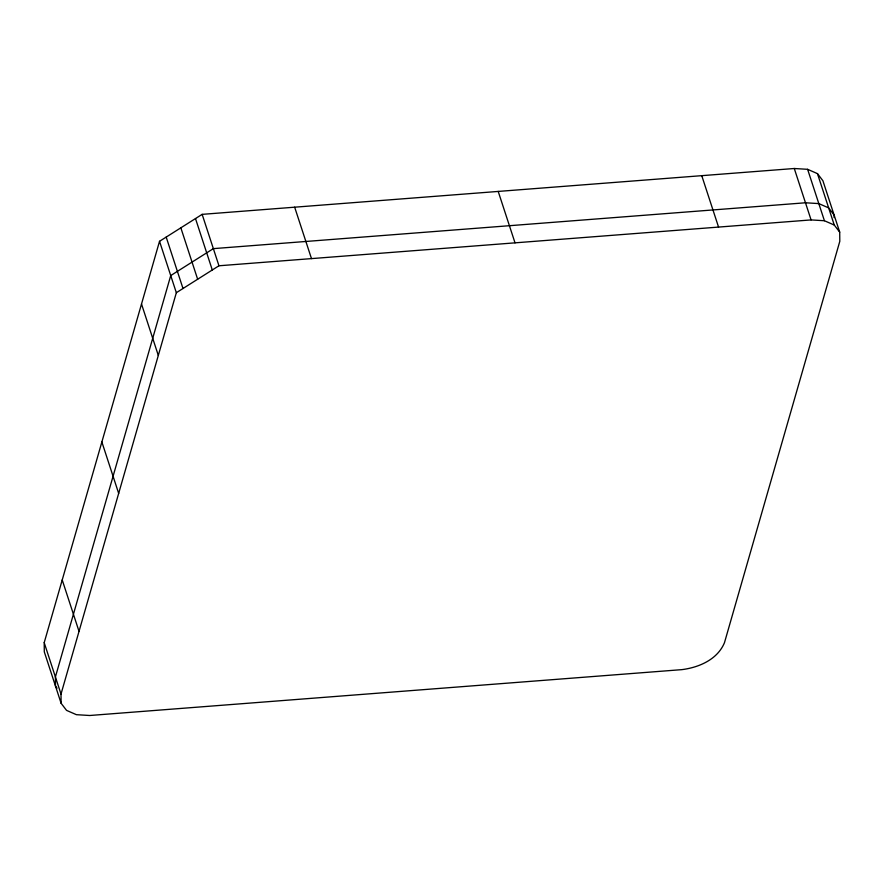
<?xml version="1.0" encoding="UTF-8"?>
<svg xmlns="http://www.w3.org/2000/svg" width="884" height="884" viewBox="0 0 884 884"><rect width="100%" height="100%" fill="white"/><g stroke="black" fill="none" stroke-linecap="round" stroke-linejoin="round"><path stroke-width="1.33" d="M44.2 642.668L159.529 241.299L202.149 214.359L794.274 168.501L807.611 169.319L817.457 173.629L822.894 180.723L839.701 232.138L839.8 241.332L724.471 642.701C717.476 659.563 698.924 667.486 681.851 669.641L89.726 715.499L76.389 714.681L66.543 710.371L61.106 703.277L44.299 651.862L44.2 642.668L61.007 694.084L61.106 703.277M61.007 694.084L176.336 292.714L159.529 241.299M176.336 292.714L218.956 265.775L811.081 219.917L824.418 220.735L834.264 225.044L839.701 232.138M57.051 688.172L55.504 686.139L55.405 676.945L170.734 275.576L213.353 248.636L805.479 202.779L818.816 203.596L828.662 207.906L834.098 215L834.131 217.619M817.457 173.629L834.264 225.044M807.611 169.319L824.418 220.735M794.274 168.501L811.081 219.917M701.752 175.662L718.559 227.077M498.211 191.43L515.018 242.846M294.67 207.199L311.477 258.603M202.149 214.359L218.956 265.775M195.497 218.569L212.293 269.985M180.844 227.829L197.651 279.245M166.192 237.089L182.999 288.504M141.517 304.019L158.313 355.434M101.87 441.989L118.677 493.405M62.223 579.959L79.03 631.375"/></g></svg>
